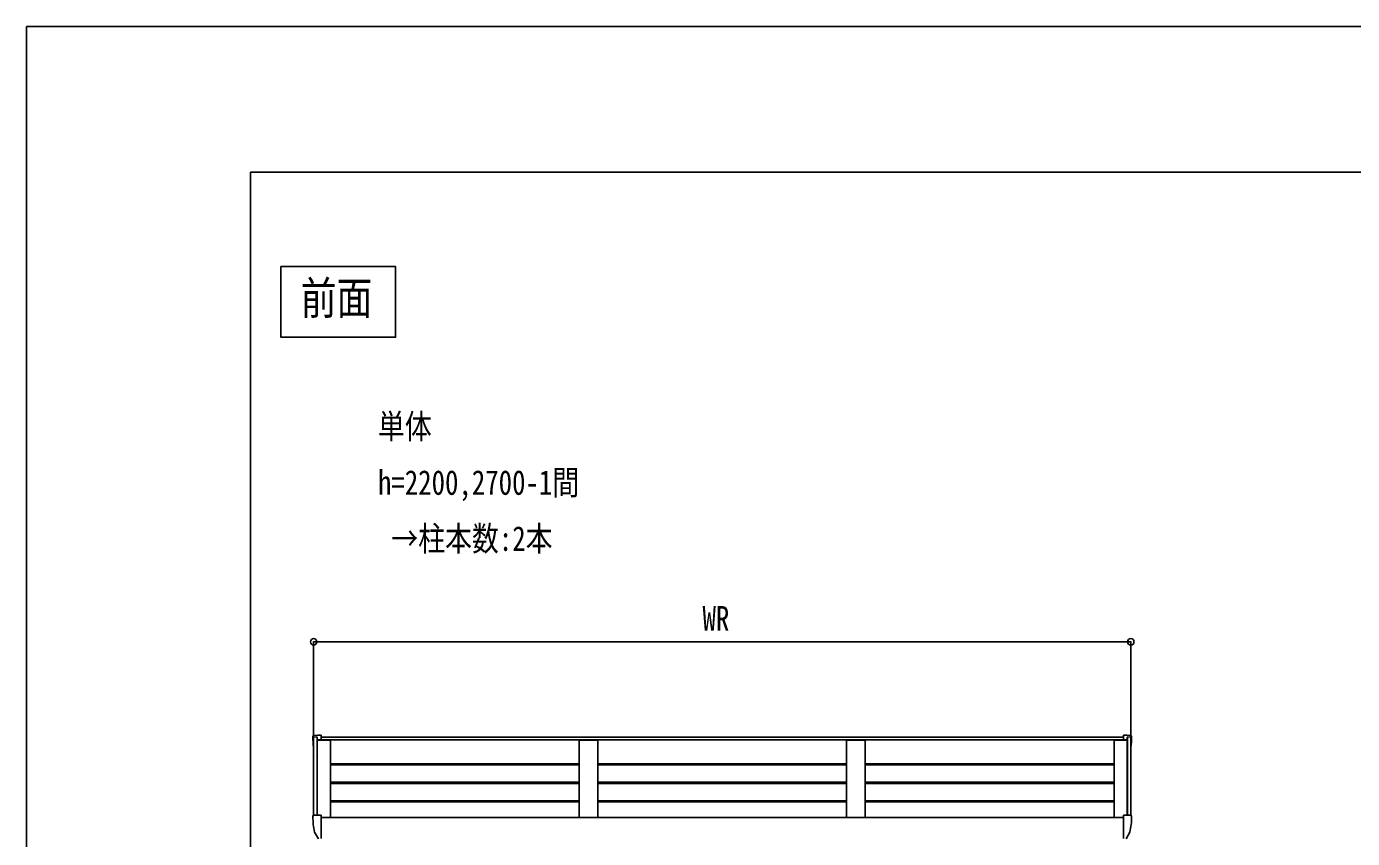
# Model space of a CAD drawing. Units: millimetres, scale not verified. Extents: x -8410 to 8410, y -5940 to 5940.
# Drawn here: x -8410 to -4860, y 3767 to 5940 of the extents above; entities that cross this region are included whole.
import ezdxf
from ezdxf.enums import TextEntityAlignment as Align

# ---------------------------------------------------------------- set-up
doc = ezdxf.new("R2010")
doc.units = ezdxf.units.MM
doc.header["$LTSCALE"] = 30
for name, color, linetype in [('0-1_USER1', 3, 'Continuous'), ('0-3_YKK_13', 4, 'Continuous'), ('0-4_YKK_A1', 4, 'Continuous'), ('0-5_YKK_D', 6, 'Continuous'), ('0-6_YKK_ZWAK', 7, 'Continuous')]:
    doc.layers.add(name, color=color, linetype=linetype)
doc.styles.add('ＭＳ ゴシック', font='')
doc.styles.get('ＭＳ ゴシック').set_extended_font_data('MS Gothic')

msp = doc.modelspace()

# ---------------------------------------------------------------- linework, layer by layer
at = {"layer": '0-3_YKK_13'}
for p, q in [((-7643.19, 4039.87), (-7643.19, 4039.39)), ((-7640.35, 4042.86), (-7630.25, 4043.39)), ((-7630.25, 4043.39), (-7621.19, 4043.39)), ((-7621.19, 4043.39), (-7621.19, 4030.98)), ((-5464.14, 4043.39), (-5473.19, 4043.39)), ((-5473.19, 4043.39), (-5473.19, 4030.98)), ((-5454.04, 4042.86), (-5464.14, 4043.39)), ((-5451.19, 4039.87), (-5451.19, 4039.39)), ((-7643.19, 3826.12), (-7643.19, 3825.65)), ((-7640.35, 3829.12), (-7630.25, 3829.65)), ((-7630.25, 3829.65), (-7621.19, 3829.65)), ((-7621.19, 3829.65), (-7621.19, 3767.29)), ((-5464.14, 3829.65), (-5473.19, 3829.65)), ((-5473.19, 3829.65), (-5473.19, 3767.29)), ((-5454.04, 3829.12), (-5464.14, 3829.65)), ((-5451.19, 3826.12), (-5451.19, 3825.65)), ((-7638.68, 3783.55), (-7628.64, 3766.15)), ((-7621.19, 3784.44), (-7621.19, 3783.89)), ((-7621.19, 3766.65), (-7621.19, 3767.29)), ((-5473.19, 3784.44), (-5473.19, 3783.89)), ((-5473.19, 3766.65), (-5473.19, 3767.29)), ((-5455.71, 3783.55), (-5465.75, 3766.15))]:
    msp.add_line(p, q, dxfattribs=at)
for centre, radius, start, end in [((-7640.19, 4039.87), 3, 93, 180), ((-7441.19, 4039.39), 202, 180, 188.06898), ((-5454.19, 4039.87), 3, 0, 87), ((-5653.19, 4039.39), 202, 351.93102, 0), ((-7640.19, 3826.12), 3, 93, 180), ((-7441.19, 3825.65), 202, 180, 191.90213), ((-5653.19, 3825.65), 202, 348.09787, 0), ((-5454.19, 3826.12), 3, 0, 87), ((-7637.38, 3784.3), 1.5, 191.90213, 210), ((-5457, 3784.3), 1.5, 330, 348.09787)]:
    msp.add_arc(centre, radius, start, end, dxfattribs=at)
at = {"layer": '0-4_YKK_A1'}
for p, q in [((-7641.19, 3828.95), (-7641.19, 4037.55)), ((-7633.06, 4038.93), (-7640.25, 4038.55)), ((-7632.19, 3829.55), (-7632.19, 4038.51)), ((-7631.5, 4036.7), (-7632.07, 4038.27)), ((-7631.49, 3829.58), (-7631.5, 4036.7)), ((-5462.89, 4030.96), (-7631.49, 4030.98)), ((-7621.19, 4038.28), (-5473.19, 4038.28)), ((-6930.19, 4029.06), (-6930.19, 3823.25)), ((-6929.21, 4030.06), (-6924.37, 4030.13)), ((-6924.37, 4030.13), (-6886.02, 4030.13)), ((-6886.02, 4030.13), (-6881.18, 4030.06)), ((-6880.19, 4029.06), (-6880.19, 3823.25)), ((-6214.19, 4029.06), (-6214.19, 3823.26)), ((-6213.21, 4030.06), (-6208.37, 4030.13)), ((-6208.37, 4030.13), (-6170.02, 4030.13)), ((-6170.02, 4030.13), (-6165.18, 4030.06)), ((-6164.19, 4029.06), (-6164.19, 3823.26)), ((-5462.89, 4036.7), (-5462.32, 4038.27)), ((-5462.89, 3829.58), (-5462.89, 4036.7)), ((-5462.19, 3829.55), (-5462.19, 4038.51)), ((-5461.33, 4038.93), (-5454.14, 4038.55)), ((-5453.19, 3828.95), (-5453.19, 4037.55)), ((-6930.19, 3967.03), (-7596.19, 3967.03)), ((-6930.19, 3964.05), (-7596.19, 3964.05)), ((-6214.19, 3967.03), (-6880.19, 3967.03)), ((-6214.19, 3964.05), (-6880.19, 3964.05)), ((-5498.19, 3967.03), (-6164.19, 3967.03)), ((-5498.19, 3964.05), (-6164.19, 3964.05)), ((-6930.19, 3917.59), (-7596.19, 3917.59)), ((-6930.19, 3914.61), (-7596.19, 3914.61)), ((-6214.19, 3917.59), (-6880.19, 3917.59)), ((-6214.19, 3914.61), (-6880.19, 3914.61)), ((-5498.19, 3917.59), (-6164.19, 3917.59)), ((-5498.19, 3914.61), (-6164.19, 3914.61)), ((-6930.22, 3865.12), (-7596.22, 3865.12)), ((-6930.19, 3868.16), (-7596.19, 3868.16)), ((-6214.22, 3865.12), (-6880.22, 3865.12)), ((-6214.19, 3868.15), (-6880.19, 3868.15)), ((-5498.22, 3865.12), (-6164.22, 3865.12)), ((-5498.19, 3868.16), (-6164.19, 3868.16)), ((-7621.19, 3823.26), (-5473.19, 3823.26))]:
    msp.add_line(p, q, dxfattribs=at)
msp.add_lwpolyline([(-7728.82, 5297.65), (-7421.94, 5297.65), (-7421.94, 5108.36), (-7728.82, 5108.36)], close=True, dxfattribs=at)
for points in [[(-7596.19, 3823.26), (-7596.19, 4030.13), (-7631.5, 4030.13)], [(-5498.19, 3823.26), (-5498.19, 4030.13), (-5462.89, 4030.13)]]:
    msp.add_lwpolyline(points, dxfattribs=at)
for centre, radius, start, end in [((-7640.19, 4037.55), 1, 93, 180), ((-7633.01, 4037.93), 1, 20, 93), ((-6929.2, 4029.06), 0.997, 90.66782, 179.85648), ((-6881.19, 4029.06), 0.997, 359.84961, 89.33225), ((-6213.2, 4029.06), 0.997, 90.66782, 179.85648), ((-6165.19, 4029.06), 0.997, 359.84961, 89.33225), ((-5461.38, 4037.93), 1, 87, 160), ((-5454.19, 4037.55), 1, 0, 87), ((-7640.19, 3987.73), 1, 93, 180)]:
    msp.add_arc(centre, radius, start, end, dxfattribs=at)
at = {"layer": '0-5_YKK_D'}
for p, q in [((-7641.19, 4010.53), (-7641.19, 4294.39)), ((-7641.19, 4293.39), (-5453.19, 4293.39)), ((-5453.19, 4010.53), (-5453.19, 4294.39))]:
    msp.add_line(p, q, dxfattribs=at)
for centre in [(-7641.19, 4293.39), (-5453.19, 4293.39)]:
    msp.add_circle(centre, 8.5, dxfattribs=at)
at = {"layer": '0-6_YKK_ZWAK'}
for p in [(7790.04, 5550), (-7809.96, -5050)]:
    msp.add_line(p, (-7809.96, 5550), dxfattribs=at)
msp.add_lwpolyline([(-8410, -5940), (8410, -5940), (8410, 5940), (-8410, 5940)], close=True, dxfattribs=at)

# ---------------------------------------------------------------- texts
at = {"layer": '0-1_USER1', "style": 'ＭＳ ゴシック', "width": 0.8}
for s, height, p in [('前面', 87.98, (-7676, 5143)), ('単体', 65.98, (-7469, 4817)), ('h=2200,2700-1間', 65.98, (-7469, 4667)), (' →柱本数:2本', 65.98, (-7469, 4517))]:
    msp.add_text(s, height=height, dxfattribs=at).set_placement(p, align=Align.BOTTOM_LEFT)
at = {"layer": '0-5_YKK_D', "style": 'ＭＳ ゴシック', "width": 0.8}
msp.add_text('WR', height=65.98, dxfattribs=at).set_placement((-6599.99, 4303.39), align=Align.BOTTOM_LEFT)

doc.saveas('drawing.dxf')
